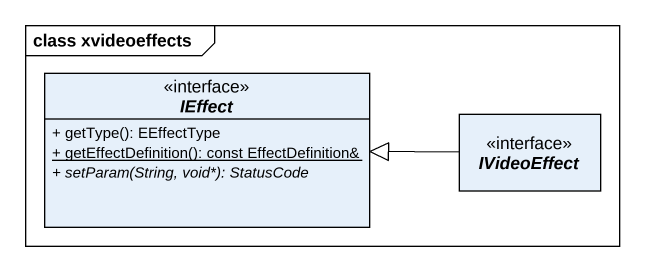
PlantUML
@startuml
mainframe class xvideoeffects
hide circle
hide empty members
skinparam classAttributeIconSize 0
interface IEffect {
  + getType(): EEffectType
  {static} + getEffectDefinition(): const EffectDefinition&
  {abstract} + setParam(String, void*): StatusCode
}
interface IVideoEffect
IVideoEffect -left-|> IEffect
@enduml
